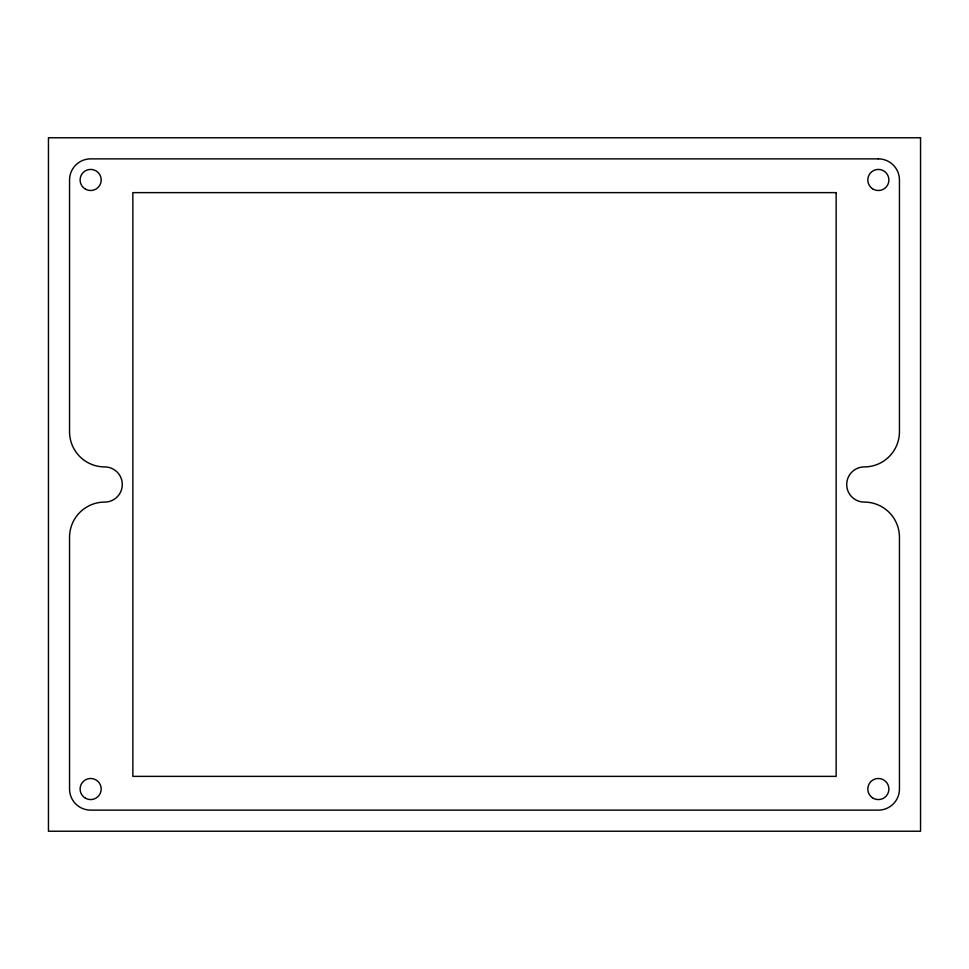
<?xml version="1.0" encoding="UTF-8"?>
<svg xmlns="http://www.w3.org/2000/svg" width="969" height="969" viewBox="0 0 969 969"><rect width="100%" height="100%" fill="white"/><g stroke="black" fill="none" stroke-linecap="round" stroke-linejoin="round"><path stroke-width="1.45" d="M920.55 137.768L48.45 137.768L48.45 831.232L920.55 831.232L920.55 137.768M878.35 158.868L90.65 158.868A21.1 21.1 0 0 0 69.55 179.968L69.55 431.75A35.163 35.163 0 0 0 104.713 466.913A17.587 17.587 0 0 1 122.3 484.5A17.587 17.587 0 0 1 104.713 502.087A35.163 35.163 0 0 0 69.55 537.25L69.55 789.032A21.1 21.1 0 0 0 90.65 810.132L878.35 810.132A21.1 21.1 0 0 0 899.45 789.032L899.45 537.25A35.163 35.163 0 0 0 864.287 502.087A17.587 17.587 0 0 1 846.7 484.5A17.587 17.587 0 0 1 864.287 466.913A35.163 35.163 0 0 0 899.45 431.75L899.45 179.968A21.1 21.1 0 0 0 878.35 158.868M836.15 192.625L132.85 192.625L132.85 776.375L836.15 776.375L836.15 192.625M85.369 798.165A10.55 10.55 0 0 0 101.2 789.032A10.55 10.55 0 0 0 85.369 779.9A10.55 10.55 0 0 0 85.369 798.165M85.369 189.1A10.55 10.55 0 0 0 101.2 179.968A10.55 10.55 0 0 0 85.369 170.835A10.55 10.55 0 0 0 85.369 189.1M872.439 188.701A10.55 10.55 0 0 0 888.876 180.718A10.55 10.55 0 0 0 873.747 170.483A10.55 10.55 0 0 0 872.439 188.701M872.439 797.766A10.55 10.55 0 0 0 888.876 789.783A10.55 10.55 0 0 0 873.747 779.548A10.55 10.55 0 0 0 872.439 797.766"/></g></svg>
